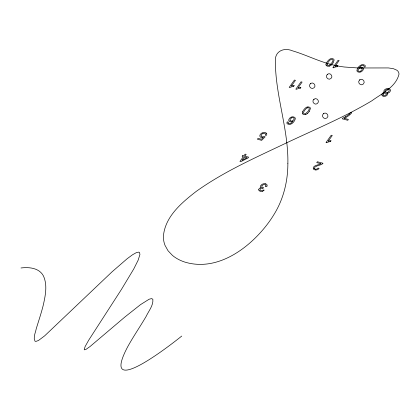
<?xml version="1.0" encoding="UTF-8"?>
<svg xmlns="http://www.w3.org/2000/svg" width="420" height="420" viewBox="0 0 420 420"><rect width="100%" height="100%" fill="white"/><g stroke="black" fill="none" stroke-linecap="round" stroke-linejoin="round"><path stroke-width="0.63" d="M333.018 62.916L334.126 60.123A3.014 2.095 -20.8 0 0 334.047 59.75A2.735 1.901 -20.8 0 0 333.37 58.968L332.85 58.748A3.014 2.095 -20.8 0 0 330.724 58.716A3.848 2.672 -20.8 0 0 328.965 59.792A10.747 7.466 -20.8 0 0 326.308 63.467M309.351 111.269L310.454 108.47A3.014 2.095 -20.8 0 0 310.375 108.098A2.735 1.901 -20.8 0 0 309.703 107.315L309.183 107.095A3.014 2.095 -20.8 0 0 307.057 107.063M359.42 67.541L359.31 67.709A2.867 1.99 -20.8 0 1 360.308 67.316L360.67 67.237M293.654 86.378L294.268 85.512A8.642 6.006 -20.8 0 0 292.834 85.691A6.715 4.667 -20.8 0 0 291.396 86.027L295.454 80.32L294.404 80.042L289.202 87.376L289.879 87.554A6.384 4.436 -20.8 0 1 293.632 86.468M300.295 88.153L300.909 87.287A8.642 6.006 -20.8 0 0 299.481 87.46A6.715 4.667 -20.8 0 0 298.043 87.796L302.096 82.089L301.046 81.811L295.843 89.145L296.52 89.323A6.384 4.436 -20.8 0 1 300.274 88.242M337.334 66.628L337.948 65.762A8.642 6.006 -20.8 0 0 336.52 65.935A6.715 4.667 -20.8 0 0 335.081 66.271L339.139 60.564L338.09 60.286L332.887 67.62L333.564 67.804M330.467 141.55L331.086 140.684A8.642 6.006 -20.8 0 0 329.653 140.863A6.715 4.667 -20.8 0 0 328.214 141.199L332.272 135.492L331.223 135.214L326.02 142.548L326.697 142.727M310.411 83.664C307.666 85.922 311.535 90.206 314.071 87.77C316.817 85.512 312.953 81.228 310.411 83.664L310.643 83.512M327.311 74.387C324.566 76.645 328.43 80.929 330.971 78.493C333.716 76.235 329.847 71.951 327.311 74.387L327.542 74.235M313.829 99.33C311.084 101.588 314.953 105.871 317.489 103.436C320.234 101.178 316.37 96.894 313.829 99.33L314.06 99.183M323.374 113.741C320.628 115.999 324.497 120.283 327.033 117.847C329.779 115.595 325.915 111.311 323.374 113.741L323.605 113.594M359.604 79.979C356.858 82.236 360.722 86.52 363.263 84.084C366.009 81.832 362.14 77.548 359.604 79.979L359.835 79.832M307.608 113.337L307.387 113.521A3.817 2.651 -20.8 0 1 305.713 114.476M331.06 65.174L331.275 64.99A11.225 7.796 -20.8 0 0 332.987 62.911M181.729 336.068C171.659 344.19 98.994 401.242 127.575 346.994C133.287 336.546 140.086 326.744 146.097 316.475C148.628 311.031 153.489 305.524 152.854 299.25L151.573 298.604L149.126 299.229L140.501 304.647L124.829 317.053L89.927 346.626L85.864 349.451L84.483 349.839L84.215 349.545L85.129 346.537L88.762 340.079L121.422 289.454L133.733 269L138.154 260.174L139.939 254.457L139.545 252.504L138.852 252.121L136.416 252.583L132.536 254.762L127.139 258.741L112.088 271.787L44.641 335.864L38.441 340.515L35.842 341.423L34.996 341.171C32.896 337.328 35.605 332.624 36.267 328.671C38.693 320.696 41.396 312.8 43.376 304.7C45.434 295.323 47.607 284.933 43.386 275.83C39.123 267.881 29.017 266.936 21 267.976M292.871 121.322L292.142 121.642A2.725 1.895 -20.8 0 1 291.422 121.811A3.04 2.111 -20.8 0 1 290.105 121.748L289.627 121.569A2.756 1.916 -20.8 0 1 289.096 121.165L288.74 120.388A3.061 2.126 -20.8 0 1 288.771 119.7L289.385 118.535A3.974 2.761 -20.8 0 1 290.708 117.395L291.097 117.191A2.972 2.063 -20.8 0 1 293.118 116.818L294.541 117.28A3.113 2.163 -20.8 0 1 295.071 117.836L295.187 118.062A3.16 2.195 -20.8 0 1 295.286 118.892C294.599 121.27 292.756 123.527 290.367 124.341A3.008 2.09 -20.8 0 1 289.338 124.483L287.332 123.868A2.583 1.796 -20.8 0 1 286.897 122.918L287.18 121.889L288.272 122.094A2.52 1.748 -20.8 0 0 288.094 122.976M307.424 107.835L306.259 108.481L304.836 110.103A19.929 13.844 -20.8 0 0 304.379 110.754L303.56 112.292L303.55 113.18A1.68 1.166 -20.8 0 0 305.608 113.657L307.939 111.452A19.598 13.613 -20.8 0 0 308.395 110.801L309.298 108.906A1.764 1.228 -20.8 0 0 309.293 108.617L309.225 108.376A1.664 1.155 -20.8 0 0 307.419 107.819M388.048 88.625L388.364 88.673A4.909 3.413 -20.8 0 1 388.983 88.835L389.377 89.003A3.176 2.205 -20.8 0 1 390.274 89.922M265.661 186.459L266.795 186.617A3.239 2.247 -20.8 0 0 267.026 184.895A3.344 2.326 -20.8 0 0 265.529 183.85A4.589 3.187 -20.8 0 0 265.225 183.761M315.425 169.916L315.126 169.869A5.303 3.685 -20.8 0 1 314.669 169.754L314.029 169.491A2.924 2.032 -20.8 0 1 313.325 168.793M351.703 112.76L350.621 112.471A13.414 9.319 -20.8 0 1 348.805 114.377A17.105 11.881 -20.8 0 1 345.555 116.697M262.868 188.312C264.805 187.252 262.138 187.887 261.912 186.774A2.1 1.46 -20.8 0 1 263.456 184.711A2.026 1.407 -20.8 0 1 265.844 185.183M383.014 96.08L383.14 96.127A4.426 3.077 -20.8 0 0 383.686 96.275A2.966 2.058 -20.8 0 0 385.581 96.164A2.441 1.696 -20.8 0 0 387.062 93.077M313.331 168.793C312.743 167.218 314.47 166.021 315.745 165.548A14.396 10.001 -20.8 0 1 317.121 165.06L319.568 164.293A9.597 6.667 -20.8 0 0 320.082 164.12L320.14 164.094A4.095 2.845 -20.8 0 0 320.927 163.732L316.738 162.614L317.347 161.747L322.996 163.254A2.263 1.57 -20.8 0 1 322.434 163.847A4.767 3.313 -20.8 0 1 321.053 164.63A14.112 9.802 -20.8 0 1 318.895 165.359A25.179 17.488 -20.8 0 0 317.105 165.931L314.937 167.055L314.47 168.383M362.124 68.77C361.016 66.843 357.719 68.597 357.992 70.565M325.983 64.759A5.24 3.638 -20.8 0 1 326.251 63.462M326.366 65.604A2.793 1.943 -20.8 0 1 326.004 64.754M329.375 66.098A3.045 2.116 -20.8 0 1 326.419 65.573M331.039 65.163A3.817 2.651 -20.8 0 1 329.385 66.129M333.532 67.762A6.384 4.436 -20.8 0 1 337.312 66.717M360.507 71.138A1.984 1.381 -20.8 0 1 357.919 70.597M360.512 71.143A2.709 1.885 -20.8 0 0 361.846 69.946A2.315 1.612 -20.8 0 0 362.156 68.764M360.612 67.252A2.867 1.99 -20.8 0 1 361.83 67.263L362.512 67.468A2.793 1.937 -20.8 0 1 363.048 67.867L363.179 68.035A3.239 2.247 -20.8 0 1 363.363 68.423A3.029 2.105 -20.8 0 1 363.421 69.095L362.87 70.355L361.704 71.495A3.119 2.168 -20.8 0 1 360.832 71.941L360.213 72.13A2.982 2.074 -20.8 0 1 359.31 72.224L358.04 71.972A3.26 2.268 -20.8 0 1 357.289 71.453L357.179 71.316A3.181 2.21 -20.8 0 1 356.9 70.686C357.068 68.019 359.394 65.504 361.898 64.675A3.134 2.179 -20.8 0 1 362.891 64.554L364.828 65.163A2.541 1.764 -20.8 0 1 365.264 66.113L364.964 67.137C363.668 67.4 364.366 64.727 362.387 65.362A2.231 1.549 -20.8 0 0 361.363 65.72A5.476 3.801 -20.8 0 0 359.489 67.536M387.618 92.384A2.231 1.549 -20.8 0 0 389.125 90.647A1.89 1.312 -20.8 0 0 388.909 89.917A2.163 1.502 -20.8 0 0 386.321 89.675A2.163 1.502 -20.8 0 0 385.03 91.723M387.608 92.353A2.137 1.486 -20.8 0 1 385.145 91.681M383.098 94.889A1.68 1.166 -20.8 0 1 384.993 93.098A1.68 1.166 -20.8 0 1 386.027 94.768M386.08 94.789A1.664 1.155 -20.8 0 1 384.452 95.524A1.664 1.155 -20.8 0 1 383.229 94.841M390.164 89.975A2.872 1.995 -20.8 0 1 389.618 92.127A2.872 1.995 -20.8 0 1 386.941 93.261M388.048 88.63A3.239 2.252 -20.8 0 0 386.185 88.83A2.972 2.063 -20.8 0 0 383.859 91.486A2.84 1.974 -20.8 0 0 384.589 92.5M384.568 92.526A2.452 1.701 -20.8 0 0 383.213 92.82A2.394 1.664 -20.8 0 0 382.09 95.13M383.019 96.075A2.919 2.026 -20.8 0 1 381.98 95.177M345.544 116.686A14.669 10.19 -20.8 0 1 342.752 118.136L342.248 118.813L347.781 120.288L348.395 119.427L344.206 118.314A14.595 10.138 -20.8 0 0 347.067 116.792A15.566 10.815 -20.8 0 0 349.829 114.739M351.724 112.77A13.225 9.188 -20.8 0 1 349.808 114.723M294.031 118.944A2.672 1.853 -20.8 0 1 292.425 120.939M294.094 118.933A2.163 1.502 -20.8 0 0 293.921 118.109A1.943 1.349 -20.8 0 0 291.617 117.831M290.047 120.236A2.635 1.832 -20.8 0 1 291.664 117.915M292.394 120.886A2.006 1.391 -20.8 0 1 289.979 120.257M292.85 121.322A8.19 5.691 -20.8 0 1 291.659 122.729L291.554 122.798A3.318 2.305 -20.8 0 1 291.286 122.997A2.94 2.042 -20.8 0 1 289.889 123.664A1.774 1.228 -20.8 0 1 288.125 122.971M266.668 133.613A3.192 2.216 -20.8 0 1 266.416 135.329L265.272 135.114A2.546 1.769 -20.8 0 0 265.482 133.917A2.042 1.423 -20.8 0 0 262.983 133.465M266.663 133.618A3.281 2.279 -20.8 0 0 265.398 132.657A4.725 3.281 -20.8 0 0 264.952 132.515L264.238 132.426A3.15 2.189 -20.8 0 0 262.615 132.699L262.253 132.846A3.938 2.735 -20.8 0 0 260.206 134.642A3.271 2.273 -20.8 0 0 259.901 136.3A3.234 2.247 -20.8 0 0 261.445 137.492A3.439 2.389 -20.8 0 0 263.282 137.424L261.429 139.272L258.017 138.364L257.408 139.22L261.66 140.353L265.151 136.82L264.243 136.447A2.152 1.496 -20.8 0 1 263.24 136.784A2.236 1.554 -20.8 0 1 261.193 135.944M261.135 135.959A2.457 1.706 -20.8 0 1 261.555 134.61A2.788 1.937 -20.8 0 1 262.957 133.413M265.225 183.766A3.518 2.447 -20.8 0 0 262.836 183.986A3.171 2.205 -20.8 0 0 261.019 185.351M261.051 185.357A2.809 1.948 -20.8 0 0 260.584 186.648A2.462 1.712 -20.8 0 0 261.361 187.572A2.431 1.691 -20.8 0 0 258.72 189.782M259.182 190.701A2.63 1.827 -20.8 0 1 258.762 189.772M262.337 191.273A3.297 2.289 -20.8 0 1 259.219 190.68M262.343 191.294A3.365 2.336 -20.8 0 0 264.175 190.092C263.45 189.415 259.208 192.203 260.195 189.053A2.179 1.512 -20.8 0 1 260.311 188.906L260.368 188.832A1.428 0.992 -20.8 0 1 261.382 188.265A2.662 1.848 -20.8 0 1 262.799 188.297M265.886 185.178A3.061 2.126 -20.8 0 1 265.618 186.448M315.431 169.906A3.176 2.205 -20.8 0 0 317.153 169.785A2.772 1.927 -20.8 0 0 318.308 169.176L319.095 168.425L318.082 168.042A2.095 1.454 -20.8 0 1 316.113 169.166A2.095 1.454 -20.8 0 1 314.401 168.415M326.666 142.684A6.384 4.436 -20.8 0 1 330.445 141.64M309.314 111.258A11.225 7.796 -20.8 0 1 307.629 113.348M307.052 107.084A3.848 2.672 -20.8 0 0 305.293 108.139A10.747 7.466 -20.8 0 0 302.636 111.814M302.316 113.106A5.24 3.638 -20.8 0 1 302.579 111.809M302.337 113.106A2.793 1.943 -20.8 0 0 302.694 113.951A3.045 2.116 -20.8 0 0 305.707 114.445M287.873 163.637C287.842 181.198 283.542 198.865 274.349 213.916A124.378 86.399 -20.8 0 1 265.561 226.548C246.797 250.031 216.032 271.693 184.658 262.028A52.537 36.493 -20.8 0 1 172.468 255.418L168.053 250.772L165.018 245.359A46.226 32.114 -20.8 0 1 163.427 235.982C165.17 216.515 181.66 202.734 196.051 191.531C223.498 171.822 254.583 158.072 284.97 143.619C314.155 129.785 344.132 117.364 371.905 100.758C381.791 93.518 395.881 87.113 399 74.198A9.697 6.736 -20.8 0 0 396.874 70.214L393.372 68.675L388.427 67.935L358.171 67.982L344.311 67.006A99.388 69.038 -20.8 0 1 330.131 64.187C317.21 60.68 305.188 54.579 292.367 50.788C284.036 47.224 274.633 51.119 275.368 61.21C275.373 95.749 288.545 128.982 287.873 163.637M327.149 64.302L327.222 64.832A1.68 1.166 -20.8 0 0 329.28 65.31L331.606 63.105A19.598 13.613 -20.8 0 0 332.062 62.454L332.971 60.554A1.764 1.228 -20.8 0 0 332.966 60.27L332.897 60.029A1.664 1.155 -20.8 0 0 331.091 59.472L329.931 60.134L328.508 61.756A19.929 13.844 -20.8 0 0 328.052 62.407L327.149 64.302M242.734 155.568L242.151 156.387L243.306 156.697L239.946 161.432L240.807 161.658L248.062 157.962L248.645 157.143L244.939 156.156L246.178 154.403L245.128 154.124L243.889 155.873L242.734 155.568M244.356 156.975L242.02 160.272L247.034 157.689L244.356 156.975"/></g></svg>
